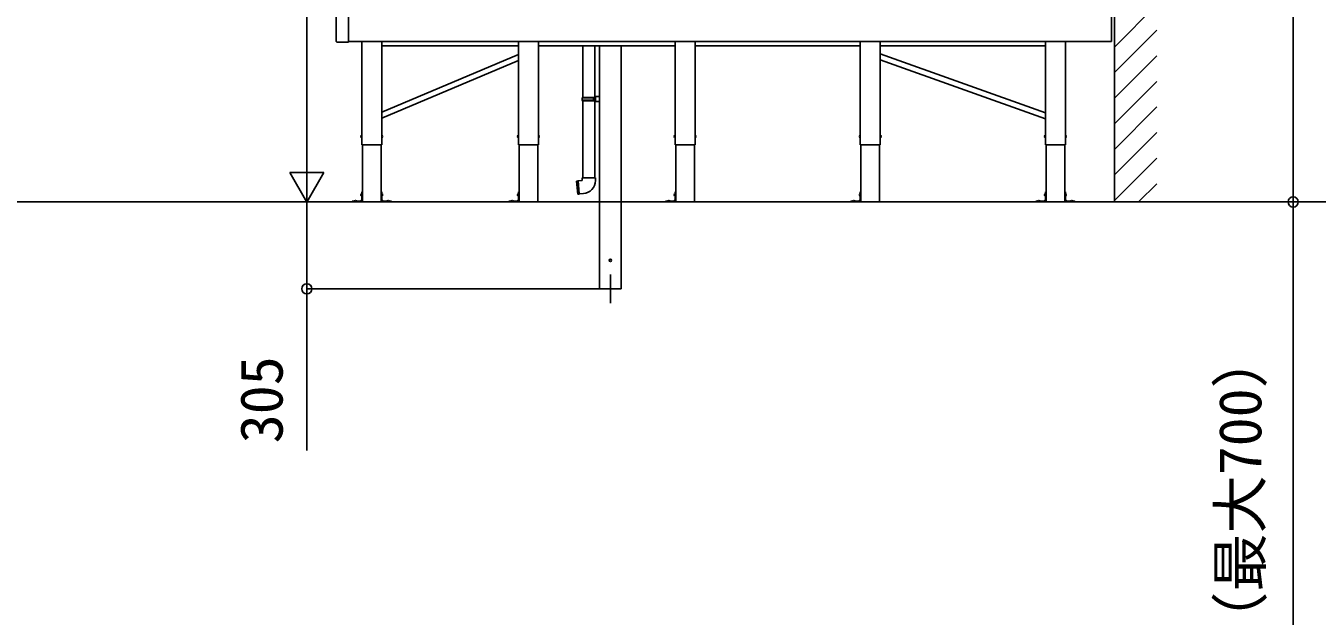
# Model space of a CAD drawing. Units: millimetres, scale not verified. Extents: x -10500 to 10500, y -15600 to 15524.
# Drawn here: x -1486 to 3047, y 7585 to 9658 of the extents above; entities that cross this region are included whole.
import ezdxf
from ezdxf.enums import TextEntityAlignment as Align

# ---------------------------------------------------------------- set-up
doc = ezdxf.new("R2010")
doc.units = ezdxf.units.MM
doc.header["$LTSCALE"] = 80
for name, color, linetype in [('0-3_YKK_12', 2, 'Continuous'), ('0-4_YKK_A1', 4, 'Continuous'), ('0-5_YKK_D', 6, 'Continuous')]:
    doc.layers.add(name, color=color, linetype=linetype)
doc.styles.add('ＭＳ ゴシック', font='')
doc.styles.get('ＭＳ ゴシック').set_extended_font_data('MS Gothic')

msp = doc.modelspace()

# ---------------------------------------------------------------- linework, layer by layer
at = {"layer": '0-3_YKK_12'}
msp.add_line((565.8, 8784.48), (565.8, 8684.48), dxfattribs=at)
at = {"layer": '0-4_YKK_A1'}
for p, q in [((2335.8, 12854.94), (2335.8, 9039.37)), ((-396.7, 9603.41), (-396.7, 9743.59)), ((2335.8, 9583.35), (2484.8, 9732.35)), ((2335.8, 9493.55), (2484.8, 9642.55)), ((-396.41, 9602.71), (-396.31, 9602.61)), ((-394.09, 9600.39), (-396.31, 9602.61)), ((-394.09, 9600.39), (-393.99, 9600.29)), ((-354.7, 9600), (-393.29, 9600)), ((-353.7, 9602.5), (2325.8, 9602.5)), ((-306.78, 9602.5), (-306.78, 9239.5)), ((-306.7, 9602.5), (-306.7, 9239.5)), ((-306.7, 9602.5), (-306.7, 9239.5)), ((243.22, 9587.5), (-236.62, 9587.5)), ((469.3, 9587.47), (469.3, 9406.78)), ((511.3, 9124.58), (511.3, 9587.47)), ((528.3, 9587.5), (528.3, 9039.48)), ((603.3, 9587.5), (603.3, 9039.48)), ((1443.22, 9587.5), (863.38, 9587.5)), ((1513.3, 9602.5), (1513.3, 9565.1)), ((2093.22, 9587.5), (1513.38, 9587.5)), ((2163.3, 9602.5), (2163.3, 9239.5)), ((2163.38, 9602.5), (2163.38, 9239.5)), ((243.22, 9557.56), (-236.62, 9355.15)), ((243.22, 9535.85), (-236.62, 9333.44)), ((1513.3, 9543.34), (1513.3, 9239.5)), ((1513.38, 9559.6), (2093.22, 9352.64)), ((1513.38, 9538.36), (2093.22, 9331.4)), ((2335.8, 9403.75), (2484.8, 9552.75)), ((2335.8, 9313.94), (2484.8, 9462.94)), ((467.3, 9404.78), (468.3, 9406.78)), ((467.3, 9404.78), (511.3, 9404.78)), ((467.3, 9396.78), (467.3, 9404.78)), ((467.3, 9396.78), (511.3, 9396.78)), ((467.3, 9396.78), (468.3, 9394.78)), ((468.3, 9406.78), (513.3, 9406.78)), ((468.3, 9394.78), (513.3, 9394.78)), ((469.3, 9394.78), (469.3, 9124.58)), ((506.82, 9396.78), (506.39, 9394.78)), ((511.3, 9409.28), (528.3, 9409.78)), ((511.3, 9409.28), (511.3, 9407.28)), ((511.3, 9406.78), (511.3, 9394.78)), ((511.3, 9394.28), (513.3, 9394.28)), ((511.3, 9394.28), (511.3, 9392.28)), ((511.3, 9392.28), (528.3, 9391.78)), ((2335.8, 9224.14), (2484.8, 9373.14)), ((-307.2, 9273.5), (-308, 9273.36)), ((-307.2, 9265.5), (-308, 9265.64)), ((-307.2, 9273.5), (-307.2, 9265.5)), ((-307.2, 9273.5), (-306.7, 9273.41)), ((-307.2, 9265.5), (-306.7, 9265.59)), ((-306.7, 9273.41), (-306.7, 9265.59)), ((-236.2, 9273.5), (-236.7, 9273.41)), ((-236.7, 9265.59), (-236.7, 9273.41)), ((-236.2, 9265.5), (-236.7, 9265.59)), ((-236.2, 9273.5), (-235.4, 9273.36)), ((-236.2, 9265.5), (-236.2, 9273.5)), ((-236.2, 9265.5), (-235.4, 9265.64)), ((242.8, 9273.5), (242, 9273.36)), ((242.8, 9265.5), (242, 9265.64)), ((242.8, 9273.5), (242.8, 9265.5)), ((242.8, 9273.5), (243.3, 9273.41)), ((242.8, 9265.5), (243.3, 9265.59)), ((243.3, 9273.41), (243.3, 9265.59)), ((313.8, 9273.5), (313.3, 9273.41)), ((313.3, 9265.59), (313.3, 9273.41)), ((313.8, 9265.5), (313.3, 9265.59)), ((313.8, 9273.5), (314.6, 9273.36)), ((313.8, 9265.5), (313.8, 9273.5)), ((313.8, 9265.5), (314.6, 9265.64)), ((792.8, 9273.5), (792, 9273.36)), ((792.8, 9265.5), (792, 9265.64)), ((792.8, 9273.5), (792.8, 9265.5)), ((792.8, 9273.5), (793.3, 9273.41)), ((792.8, 9265.5), (793.3, 9265.59)), ((793.3, 9273.41), (793.3, 9265.59)), ((863.8, 9273.5), (863.3, 9273.41)), ((863.3, 9265.59), (863.3, 9273.41)), ((863.8, 9265.5), (863.3, 9265.59)), ((863.8, 9273.5), (864.6, 9273.36)), ((863.8, 9265.5), (863.8, 9273.5)), ((863.8, 9265.5), (864.6, 9265.64)), ((1442.8, 9273.5), (1442, 9273.36)), ((1442.8, 9265.5), (1442, 9265.64)), ((1442.8, 9273.5), (1442.8, 9265.5)), ((1442.8, 9273.5), (1443.3, 9273.41)), ((1442.8, 9265.5), (1443.3, 9265.59)), ((1443.3, 9273.41), (1443.3, 9265.59)), ((1513.8, 9273.5), (1513.3, 9273.41)), ((1513.3, 9265.59), (1513.3, 9273.41)), ((1513.8, 9265.5), (1513.3, 9265.59)), ((1513.8, 9273.5), (1514.6, 9273.36)), ((1513.8, 9265.5), (1513.8, 9273.5)), ((1513.8, 9265.5), (1514.6, 9265.64)), ((2092.8, 9273.5), (2092, 9273.36)), ((2092.8, 9265.5), (2092, 9265.64)), ((2092.8, 9273.5), (2092.8, 9265.5)), ((2092.8, 9273.5), (2093.3, 9273.41)), ((2092.8, 9265.5), (2093.3, 9265.59)), ((2093.3, 9273.61), (2093.3, 9239.5)), ((2093.3, 9273.41), (2093.3, 9265.59)), ((2163.8, 9273.5), (2163.3, 9273.41)), ((2163.3, 9265.59), (2163.3, 9273.41)), ((2163.8, 9265.5), (2163.3, 9265.59)), ((2163.8, 9273.5), (2164.6, 9273.36)), ((2163.8, 9265.5), (2163.8, 9273.5)), ((2163.8, 9265.5), (2164.6, 9265.64)), ((2335.8, 9134.34), (2484.8, 9283.34)), ((-306.78, 9239.5), (-236.62, 9239.5)), ((-304.35, 9239.5), (-304.35, 9039.5)), ((-239.05, 9239.5), (-239.05, 9039.5)), ((243.22, 9239.5), (313.38, 9239.5)), ((245.65, 9239.5), (245.65, 9039.5)), ((310.95, 9239.5), (310.95, 9039.5)), ((793.22, 9239.5), (863.38, 9239.5)), ((795.65, 9239.5), (795.65, 9039.5)), ((860.95, 9239.5), (860.95, 9039.5)), ((1443.22, 9239.5), (1513.38, 9239.5)), ((1445.65, 9239.5), (1445.65, 9039.5)), ((1510.95, 9239.5), (1510.95, 9039.5)), ((2093.22, 9239.5), (2163.38, 9239.5)), ((2095.65, 9239.5), (2095.65, 9039.5)), ((2160.95, 9239.5), (2160.95, 9039.5)), ((2335.8, 9044.54), (2484.8, 9193.54)), ((447.38, 9112.84), (451.69, 9113.22)), ((447.38, 9112.84), (451.39, 9067.02)), ((451.87, 9113.14), (455.86, 9067.5)), ((452.86, 9113.23), (456.86, 9067.59)), ((453.03, 9113.34), (467.3, 9114.58)), ((467.3, 9114.58), (467.3, 9124.58)), ((513.3, 9114.58), (513.3, 9124.58)), ((-307.35, 9068.5), (-308.15, 9068.36)), ((-307.35, 9068.5), (-307.35, 9060.5)), ((-307.35, 9068.5), (-306.85, 9068.41)), ((-306.85, 9075.5), (-304.35, 9075.5)), ((-306.85, 9071.09), (-306.85, 9075.5)), ((-306.85, 9069.67), (-306.85, 9071.09)), ((-306.85, 9042.5), (-306.85, 9069.67)), ((-306.85, 9068.41), (-306.85, 9060.59)), ((-304.35, 9075.5), (-304.35, 9071.09)), ((-304.35, 9071.09), (-304.35, 9069.67)), ((-304.35, 9042.5), (-304.35, 9069.67)), ((-236.55, 9075.5), (-239.05, 9075.5)), ((-239.05, 9075.5), (-239.05, 9071.09)), ((-239.05, 9071.09), (-239.05, 9069.67)), ((-239.05, 9042.5), (-239.05, 9069.67)), ((-236.55, 9071.09), (-236.55, 9075.5)), ((-236.55, 9069.67), (-236.55, 9071.09)), ((-236.55, 9042.5), (-236.55, 9069.67)), ((-236.05, 9068.5), (-236.55, 9068.41)), ((-236.55, 9060.59), (-236.55, 9068.41)), ((-236.05, 9068.5), (-235.25, 9068.36)), ((-236.05, 9060.5), (-236.05, 9068.5)), ((242.65, 9068.5), (241.85, 9068.36)), ((242.65, 9068.5), (242.65, 9060.5)), ((242.65, 9068.5), (243.15, 9068.41)), ((243.15, 9075.5), (245.65, 9075.5)), ((243.15, 9071.09), (243.15, 9075.5)), ((243.15, 9069.67), (243.15, 9071.09)), ((243.15, 9042.5), (243.15, 9069.67)), ((243.15, 9068.41), (243.15, 9060.59)), ((245.65, 9075.5), (245.65, 9071.09)), ((245.65, 9071.09), (245.65, 9069.67)), ((245.65, 9042.5), (245.65, 9069.67)), ((451.39, 9067.02), (455.7, 9067.39)), ((457.03, 9067.51), (471.31, 9068.76)), ((792.65, 9068.5), (791.85, 9068.36)), ((792.65, 9068.5), (792.65, 9060.5)), ((792.65, 9068.5), (793.15, 9068.41)), ((793.15, 9075.5), (795.65, 9075.5)), ((793.15, 9071.09), (793.15, 9075.5)), ((793.15, 9069.67), (793.15, 9071.09)), ((793.15, 9042.5), (793.15, 9069.67)), ((793.15, 9068.41), (793.15, 9060.59)), ((795.65, 9075.5), (795.65, 9071.09)), ((795.65, 9071.09), (795.65, 9069.67)), ((795.65, 9042.5), (795.65, 9069.67)), ((1442.65, 9068.5), (1441.85, 9068.36)), ((1442.65, 9068.5), (1442.65, 9060.5)), ((1442.65, 9068.5), (1443.15, 9068.41)), ((1443.15, 9075.5), (1445.65, 9075.5)), ((1443.15, 9071.09), (1443.15, 9075.5)), ((1443.15, 9069.67), (1443.15, 9071.09)), ((1443.15, 9042.5), (1443.15, 9069.67)), ((1443.15, 9068.41), (1443.15, 9060.59)), ((1445.65, 9075.5), (1445.65, 9071.09)), ((1445.65, 9071.09), (1445.65, 9069.67)), ((1445.65, 9042.5), (1445.65, 9069.67)), ((2092.65, 9068.5), (2091.85, 9068.36)), ((2092.65, 9068.5), (2092.65, 9060.5)), ((2092.65, 9068.5), (2093.15, 9068.41)), ((2093.15, 9075.5), (2095.65, 9075.5)), ((2093.15, 9071.09), (2093.15, 9075.5)), ((2093.15, 9069.67), (2093.15, 9071.09)), ((2093.15, 9042.5), (2093.15, 9069.67)), ((2093.15, 9068.41), (2093.15, 9060.59)), ((2095.65, 9075.5), (2095.65, 9071.09)), ((2095.65, 9071.09), (2095.65, 9069.67)), ((2095.65, 9042.5), (2095.65, 9069.67)), ((2163.45, 9075.5), (2160.95, 9075.5)), ((2160.95, 9075.5), (2160.95, 9071.09)), ((2160.95, 9071.09), (2160.95, 9069.67)), ((2160.95, 9042.5), (2160.95, 9069.67)), ((2163.45, 9071.09), (2163.45, 9075.5)), ((2163.45, 9069.67), (2163.45, 9071.09)), ((2163.45, 9042.5), (2163.45, 9069.67)), ((2163.95, 9068.5), (2163.45, 9068.41)), ((2163.45, 9060.59), (2163.45, 9068.41)), ((2163.95, 9068.5), (2164.75, 9068.36)), ((2163.95, 9060.5), (2163.95, 9068.5)), ((2420.55, 9039.48), (2484.8, 9103.73)), ((3698.45, 9039.5), (-9277.27, 9039.5)), ((-335.94, 9039.5), (-340.35, 9039.5)), ((-335.94, 9042), (-334.52, 9042)), ((-334.52, 9039.5), (-335.94, 9039.5)), ((-334.52, 9042), (-323.22, 9042)), ((-334.52, 9039.5), (-323.22, 9039.5)), ((-333.35, 9042.92), (-333.35, 9042.5)), ((-333.35, 9042.5), (-325.35, 9042.5)), ((-332.85, 9042), (-325.85, 9042)), ((-325.35, 9042.92), (-325.35, 9042.5)), ((-323.22, 9039.5), (-323.22, 9042)), ((-321.48, 9042), (-323.22, 9042)), ((-323.22, 9039.5), (-321.48, 9039.5)), ((-321.48, 9039.5), (-307.35, 9039.5)), ((-306.85, 9047.61), (-312.46, 9042)), ((-307.35, 9060.5), (-308.15, 9060.64)), ((-307.35, 9060.5), (-306.85, 9060.59)), ((-304.35, 9039.5), (-239.05, 9039.5)), ((-236.05, 9060.5), (-236.55, 9060.59)), ((-236.55, 9047.61), (-230.94, 9042)), ((-236.05, 9060.5), (-235.25, 9060.64)), ((-221.92, 9039.5), (-236.05, 9039.5)), ((-221.92, 9042), (-220.18, 9042)), ((-220.18, 9039.5), (-221.92, 9039.5)), ((-220.18, 9039.5), (-220.18, 9042)), ((-208.88, 9042), (-220.18, 9042)), ((-208.88, 9039.5), (-220.18, 9039.5)), ((-218.05, 9042.92), (-218.05, 9042.5)), ((-218.05, 9042.5), (-210.05, 9042.5)), ((-217.55, 9042), (-210.55, 9042)), ((-210.05, 9042.92), (-210.05, 9042.5)), ((-207.46, 9042), (-208.88, 9042)), ((-208.88, 9039.5), (-207.46, 9039.5)), ((-207.46, 9039.5), (-203.05, 9039.5)), ((214.06, 9039.5), (209.65, 9039.5)), ((214.06, 9042), (215.48, 9042)), ((215.48, 9039.5), (214.06, 9039.5)), ((215.48, 9042), (226.78, 9042)), ((215.48, 9039.5), (226.78, 9039.5)), ((216.65, 9042.92), (216.65, 9042.5)), ((216.65, 9042.5), (224.65, 9042.5)), ((217.15, 9042), (224.15, 9042)), ((224.65, 9042.92), (224.65, 9042.5)), ((226.78, 9039.5), (226.78, 9042)), ((228.52, 9042), (226.78, 9042)), ((226.78, 9039.5), (228.52, 9039.5)), ((228.52, 9039.5), (242.65, 9039.5)), ((243.15, 9047.61), (237.54, 9042)), ((242.65, 9060.5), (241.85, 9060.64)), ((242.65, 9060.5), (243.15, 9060.59)), ((245.65, 9039.5), (310.95, 9039.5)), ((528.3, 9039.48), (528.3, 8734.48)), ((603.3, 8734.48), (603.3, 9039.48)), ((764.06, 9039.5), (759.65, 9039.5)), ((764.06, 9042), (765.48, 9042)), ((765.48, 9039.5), (764.06, 9039.5)), ((765.48, 9042), (776.78, 9042)), ((765.48, 9039.5), (776.78, 9039.5)), ((766.65, 9042.92), (766.65, 9042.5)), ((766.65, 9042.5), (774.65, 9042.5)), ((767.15, 9042), (774.15, 9042)), ((774.65, 9042.92), (774.65, 9042.5)), ((776.78, 9039.5), (776.78, 9042)), ((778.52, 9042), (776.78, 9042)), ((776.78, 9039.5), (778.52, 9039.5)), ((778.52, 9039.5), (792.65, 9039.5)), ((793.15, 9047.61), (787.54, 9042)), ((792.65, 9060.5), (791.85, 9060.64)), ((792.65, 9060.5), (793.15, 9060.59)), ((795.65, 9039.5), (860.95, 9039.5)), ((1414.06, 9039.5), (1409.65, 9039.5)), ((1414.06, 9042), (1415.48, 9042)), ((1415.48, 9039.5), (1414.06, 9039.5)), ((1415.48, 9042), (1426.78, 9042)), ((1415.48, 9039.5), (1426.78, 9039.5)), ((1416.65, 9042.92), (1416.65, 9042.5)), ((1416.65, 9042.5), (1424.65, 9042.5)), ((1417.15, 9042), (1424.15, 9042)), ((1424.65, 9042.92), (1424.65, 9042.5)), ((1426.78, 9039.5), (1426.78, 9042)), ((1428.52, 9042), (1426.78, 9042)), ((1426.78, 9039.5), (1428.52, 9039.5)), ((1428.52, 9039.5), (1442.65, 9039.5)), ((1443.15, 9047.61), (1437.54, 9042)), ((1442.65, 9060.5), (1441.85, 9060.64)), ((1442.65, 9060.5), (1443.15, 9060.59)), ((1445.65, 9039.5), (1510.95, 9039.5)), ((2064.06, 9039.5), (2059.65, 9039.5)), ((2064.06, 9042), (2065.48, 9042)), ((2065.48, 9039.5), (2064.06, 9039.5)), ((2065.48, 9042), (2076.78, 9042)), ((2065.48, 9039.5), (2076.78, 9039.5)), ((2066.65, 9042.92), (2066.65, 9042.5)), ((2066.65, 9042.5), (2074.65, 9042.5)), ((2067.15, 9042), (2074.15, 9042)), ((2074.65, 9042.92), (2074.65, 9042.5)), ((2076.78, 9039.5), (2076.78, 9042)), ((2078.52, 9042), (2076.78, 9042)), ((2076.78, 9039.5), (2078.52, 9039.5)), ((2078.52, 9039.5), (2092.65, 9039.5)), ((2093.15, 9047.61), (2087.54, 9042)), ((2092.65, 9060.5), (2091.85, 9060.64)), ((2092.65, 9060.5), (2093.15, 9060.59)), ((2095.65, 9039.5), (2160.95, 9039.5)), ((2163.95, 9060.5), (2163.45, 9060.59)), ((2163.45, 9047.61), (2169.06, 9042)), ((2163.95, 9060.5), (2164.75, 9060.64)), ((2178.08, 9039.5), (2163.95, 9039.5)), ((2178.08, 9042), (2179.82, 9042)), ((2179.82, 9039.5), (2178.08, 9039.5)), ((2179.82, 9039.5), (2179.82, 9042)), ((2191.12, 9042), (2179.82, 9042)), ((2191.12, 9039.5), (2179.82, 9039.5)), ((2181.95, 9042.92), (2181.95, 9042.5)), ((2181.95, 9042.5), (2189.95, 9042.5)), ((2182.45, 9042), (2189.45, 9042)), ((2189.95, 9042.92), (2189.95, 9042.5)), ((2192.54, 9042), (2191.12, 9042)), ((2191.12, 9039.5), (2192.54, 9039.5)), ((2192.54, 9039.5), (2196.95, 9039.5)), ((528.3, 8734.48), (603.3, 8734.48))]:
    msp.add_line(p, q, dxfattribs=at)
for points in [[(-353.7, 9744.5), (2325.8, 9744.5), (2325.8, 9602.5)], [(-353.7, 9743.59), (-353.7, 9603.41), (-353.7, 9601)], [(-236.7, 9602.5), (-236.7, 9295.36), (-236.7, 9273.61), (-236.7, 9239.5)], [(-236.62, 9602.5), (-236.62, 9295.4), (-236.62, 9273.64), (-236.62, 9239.5)], [(243.22, 9602.5), (243.22, 9565.07), (243.22, 9543.31), (243.22, 9239.5)], [(243.3, 9602.5), (243.3, 9565.1), (243.3, 9543.34), (243.3, 9239.5)], [(313.3, 9602.5), (313.3, 9565.1), (313.3, 9543.34), (313.3, 9239.5)], [(313.38, 9602.5), (313.38, 9565.07), (313.38, 9543.31), (313.38, 9239.5)], [(793.22, 9587.5), (528.3, 9587.5), (313.38, 9587.5)], [(793.22, 9602.5), (793.22, 9565.07), (793.22, 9543.31), (793.22, 9239.5)], [(793.3, 9602.5), (793.3, 9565.1), (793.3, 9543.34), (793.3, 9239.5)], [(863.3, 9602.5), (863.3, 9565.1), (863.3, 9543.34), (863.3, 9239.5)], [(863.38, 9602.5), (863.38, 9565.07), (863.38, 9543.31), (863.38, 9239.5)], [(1443.22, 9602.5), (1443.22, 9565.07), (1443.22, 9543.31), (1443.22, 9239.5)], [(1443.3, 9602.5), (1443.3, 9565.1), (1443.3, 9543.34), (1443.3, 9239.5)], [(1513.38, 9602.5), (1513.38, 9565.07), (1513.38, 9543.31), (1513.38, 9239.5)], [(2093.22, 9602.5), (2093.22, 9295.4), (2093.22, 9273.64), (2093.22, 9239.5)], [(2093.3, 9602.5), (2093.3, 9295.36), (2093.3, 9273.61), (2093.3, 9239.5)], [(506.82, 9396.78), (506.82, 9404.78), (506.39, 9406.78)], [(511.3, 9407.28), (513.3, 9407.28), (513.3, 9394.28)], [(513.3, 9124.58), (490.3, 9124.58), (467.3, 9124.58)], [(-340.35, 9039.5), (-340.35, 9042), (-335.94, 9042)], [(-321.48, 9039.5), (-321.48, 9042), (-307.35, 9042)], [(-221.92, 9039.5), (-221.92, 9042), (-236.05, 9042)], [(-203.05, 9039.5), (-203.05, 9042), (-207.46, 9042)], [(209.65, 9039.5), (209.65, 9042), (214.06, 9042)], [(228.52, 9039.5), (228.52, 9042), (242.65, 9042)], [(759.65, 9039.5), (759.65, 9042), (764.06, 9042)], [(778.52, 9039.5), (778.52, 9042), (792.65, 9042)], [(1409.65, 9039.5), (1409.65, 9042), (1414.06, 9042)], [(1428.52, 9039.5), (1428.52, 9042), (1442.65, 9042)], [(2059.65, 9039.5), (2059.65, 9042), (2064.06, 9042)], [(2078.52, 9039.5), (2078.52, 9042), (2092.65, 9042)], [(2178.08, 9039.5), (2178.08, 9042), (2163.95, 9042)], [(2196.95, 9039.5), (2196.95, 9042), (2192.54, 9042)]]:
    msp.add_lwpolyline(points, dxfattribs=at)
msp.add_circle((565.8, 8834.48), 4.5, dxfattribs=at)
for centre, radius, start, end in [((-395.7, 9603.41), 1, 180, 225), ((-393.29, 9601), 1, 225, 270), ((-354.7, 9601), 1, 270, 0), ((-303.1, 9269.5), 6.5, 147.94412, 212.05588), ((-307.85, 9272.47), 0.9, 100, 147.94412), ((-307.85, 9266.53), 0.9, 212.05588, 260), ((-235.55, 9272.47), 0.9, 32.05588, 80), ((-235.55, 9266.53), 0.9, 280, 327.94412), ((-240.3, 9269.5), 6.5, 327.94412, 32.05588), ((246.9, 9269.5), 6.5, 147.94412, 212.05588), ((242.15, 9272.47), 0.9, 100, 147.94412), ((242.15, 9266.53), 0.9, 212.05588, 260), ((314.45, 9272.47), 0.9, 32.05588, 80), ((314.45, 9266.53), 0.9, 280, 327.94412), ((309.7, 9269.5), 6.5, 327.94412, 32.05588), ((796.9, 9269.5), 6.5, 147.94412, 212.05588), ((792.15, 9272.47), 0.9, 100, 147.94412), ((792.15, 9266.53), 0.9, 212.05588, 260), ((864.45, 9272.47), 0.9, 32.05588, 80), ((864.45, 9266.53), 0.9, 280, 327.94412), ((859.7, 9269.5), 6.5, 327.94412, 32.05588), ((1446.9, 9269.5), 6.5, 147.94412, 212.05588), ((1442.15, 9272.47), 0.9, 100, 147.94412), ((1442.15, 9266.53), 0.9, 212.05588, 260), ((1514.45, 9272.47), 0.9, 32.05588, 80), ((1514.45, 9266.53), 0.9, 280, 327.94412), ((1509.7, 9269.5), 6.5, 327.94412, 32.05588), ((2096.9, 9269.5), 6.5, 147.94412, 212.05588), ((2092.15, 9272.47), 0.9, 100, 147.94412), ((2092.15, 9266.53), 0.9, 212.05588, 260), ((2164.45, 9272.47), 0.9, 32.05588, 80), ((2164.45, 9266.53), 0.9, 280, 327.94412), ((2159.7, 9269.5), 6.5, 327.94412, 32.05588), ((451.71, 9113.02), 0.2, 21.60155, 95), ((452.36, 9113.28), 0.5, 201.60155, 348.39845), ((453.04, 9113.14), 0.2, 95, 168.39845), ((467.3, 9114.58), 46, 275, 0), ((-303.25, 9064.5), 6.5, 147.94412, 212.05588), ((-308, 9067.47), 0.9, 100, 147.94412), ((-235.4, 9067.47), 0.9, 32.05588, 80), ((-240.15, 9064.5), 6.5, 327.94412, 32.05588), ((246.75, 9064.5), 6.5, 147.94412, 212.05588), ((242, 9067.47), 0.9, 100, 147.94412), ((455.68, 9067.59), 0.2, 275, 348.39845), ((456.37, 9067.45), 0.5, 21.60155, 168.39845), ((457.02, 9067.71), 0.2, 201.60155, 275), ((796.75, 9064.5), 6.5, 147.94412, 212.05588), ((792, 9067.47), 0.9, 100, 147.94412), ((1446.75, 9064.5), 6.5, 147.94412, 212.05588), ((1442, 9067.47), 0.9, 100, 147.94412), ((2096.75, 9064.5), 6.5, 147.94412, 212.05588), ((2092, 9067.47), 0.9, 100, 147.94412), ((2164.6, 9067.47), 0.9, 32.05588, 80), ((2159.85, 9064.5), 6.5, 327.94412, 32.05588), ((-332.35, 9042.92), 1, 126.03188, 180), ((-332.85, 9042.5), 0.5, 180, 270), ((-329.35, 9038.8), 6.1, 53.96812, 126.03188), ((-325.85, 9042.5), 0.5, 270, 0), ((-326.35, 9042.92), 1, 0, 53.96812), ((-308, 9061.53), 0.9, 212.05588, 260), ((-307.35, 9042.5), 0.5, 270, 0), ((-307.35, 9042.5), 3, 270, 0), ((-236.05, 9042.5), 3, 180, 270), ((-236.05, 9042.5), 0.5, 180, 270), ((-235.4, 9061.53), 0.9, 280, 327.94412), ((-217.05, 9042.92), 1, 126.03188, 180), ((-217.55, 9042.5), 0.5, 180, 270), ((-214.05, 9038.8), 6.1, 53.96812, 126.03188), ((-210.55, 9042.5), 0.5, 270, 0), ((-211.05, 9042.92), 1, 0, 53.96812), ((217.65, 9042.92), 1, 126.03188, 180), ((217.15, 9042.5), 0.5, 180, 270), ((220.65, 9038.8), 6.1, 53.96812, 126.03188), ((224.15, 9042.5), 0.5, 270, 0), ((223.65, 9042.92), 1, 0, 53.96812), ((242, 9061.53), 0.9, 212.05588, 260), ((242.65, 9042.5), 0.5, 270, 0), ((242.65, 9042.5), 3, 270, 0), ((767.65, 9042.92), 1, 126.03188, 180), ((767.15, 9042.5), 0.5, 180, 270), ((770.65, 9038.8), 6.1, 53.96812, 126.03188), ((774.15, 9042.5), 0.5, 270, 0), ((773.65, 9042.92), 1, 0, 53.96812), ((792, 9061.53), 0.9, 212.05588, 260), ((792.65, 9042.5), 0.5, 270, 0), ((792.65, 9042.5), 3, 270, 0), ((1417.65, 9042.92), 1, 126.03188, 180), ((1417.15, 9042.5), 0.5, 180, 270), ((1420.65, 9038.8), 6.1, 53.96812, 126.03188), ((1424.15, 9042.5), 0.5, 270, 0), ((1423.65, 9042.92), 1, 0, 53.96812), ((1442, 9061.53), 0.9, 212.05588, 260), ((1442.65, 9042.5), 0.5, 270, 0), ((1442.65, 9042.5), 3, 270, 0), ((2067.65, 9042.92), 1, 126.03188, 180), ((2067.15, 9042.5), 0.5, 180, 270), ((2070.65, 9038.8), 6.1, 53.96812, 126.03188), ((2074.15, 9042.5), 0.5, 270, 0), ((2073.65, 9042.92), 1, 0, 53.96812), ((2092, 9061.53), 0.9, 212.05588, 260), ((2092.65, 9042.5), 0.5, 270, 0), ((2092.65, 9042.5), 3, 270, 0), ((2163.95, 9042.5), 3, 180, 270), ((2163.95, 9042.5), 0.5, 180, 270), ((2164.6, 9061.53), 0.9, 280, 327.94412), ((2182.95, 9042.92), 1, 126.03188, 180), ((2182.45, 9042.5), 0.5, 180, 270), ((2185.95, 9038.8), 6.1, 53.96812, 126.03188), ((2189.45, 9042.5), 0.5, 270, 0), ((2188.95, 9042.92), 1, 0, 53.96812)]:
    msp.add_arc(centre, radius, start, end, dxfattribs=at)
at = {"layer": '0-5_YKK_D'}
for p, q in [((-499.7, 9159.37), (-499.7, 11614.48)), ((-499.7, 9039.37), (-499.7, 9247.22)), ((-499.7, 9039.37), (-559.7, 9143.29)), ((-439.7, 9143.29), (-559.7, 9143.29)), ((-499.7, 9039.37), (-439.7, 9143.29)), ((527.3, 8734.48), (-500.7, 8734.48))]:
    msp.add_line(p, q, dxfattribs=at)
for points in [[(2962.96, 9739.48), (2962.96, 9039.48), (2962.96, 7245.05)], [(-499.7, 9039.48), (-499.7, 8734.48), (-499.7, 8167.53)]]:
    msp.add_lwpolyline(points, dxfattribs=at)
for centre in [(2962.96, 9039.48), (-499.7, 8734.48)]:
    msp.add_circle(centre, 18, dxfattribs=at)

# ---------------------------------------------------------------- texts
at = {"layer": '0-5_YKK_D', "style": 'ＭＳ ゴシック'}
for s, p in [('305', (-539.7, 8192.46)), ('HD（最大700）', (2896.3, 7264.19))]:
    msp.add_text(s, height=149.6, rotation=90, dxfattribs=at).set_placement(p, align=Align.BOTTOM_LEFT)

doc.saveas('drawing.dxf')
